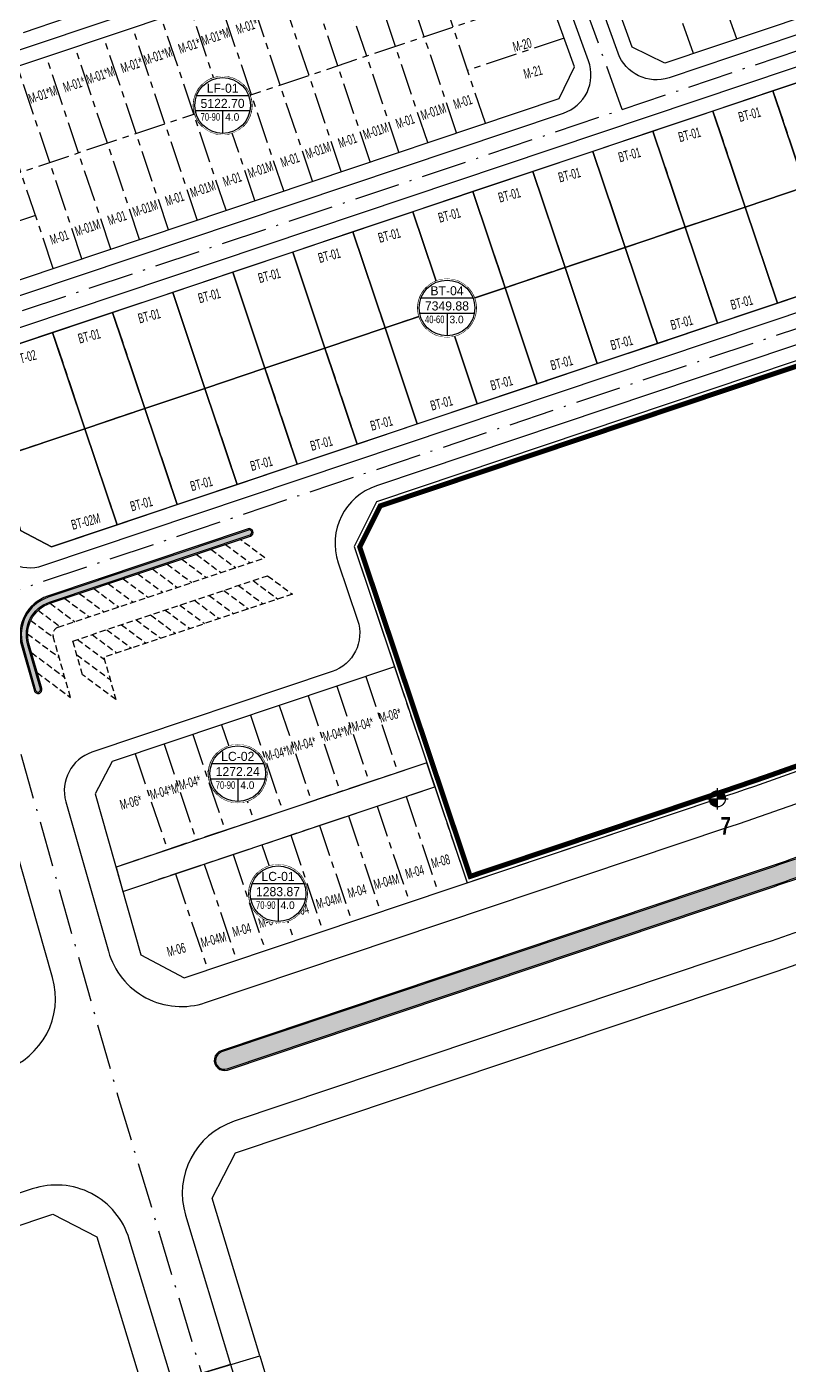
# Model space of a CAD drawing. Header units: metres. Extents: x 567571 to 569693, y 2064864 to 2067384.
# Drawn here: x 568510.7 to 568661.2, y 2065938.8 to 2066203.1 of the extents above; entities that cross this region are included whole.
import ezdxf
from ezdxf.enums import TextEntityAlignment as Align

# ---------------------------------------------------------------- set-up
doc = ezdxf.new("R2010")
doc.units = ezdxf.units.M
for name, pattern in [('ACAD_ISO10W100', [18.5, 12, -3, 0.5, -3]), ('CENTER', [2, 1.25, -0.25, 0.25, -0.25]), ('DOT', [0.25, 0, -0.25]), ('HIDDEN', [0.375, 0.25, -0.125])]:
    doc.linetypes.add(name, pattern=pattern)
doc.layers.add('boDnv', color=54, linetype='CONTINUOUS', lineweight=25)
for name, color, linetype in [('BoThamCo', 94, 'CONTINUOUS'), ('ChiaLo', 128, 'CENTER'), ('datoHonHop', 42, 'CONTINUOUS'), ('ghi_chu', 7, 'CONTINUOUS'), ('hacth sdd', 8, 'CONTINUOUS'), ('LogDg', 7, 'CONTINUOUS'), ('LogDg phu', 7, 'CONTINUOUS'), ('loKBT', 42, 'CONTINUOUS'), ('QH', 7, 'CONTINUOUS'), ('TimDg', 222, 'CONTINUOUS'), ('ViaHeS', 32, 'CONTINUOUS'), ('ViaHeSphu', 32, 'CONTINUOUS')]:
    doc.layers.add(name, color=color, linetype=linetype)
doc.styles.add('ARIALB', font='', dxfattribs={"width": 0.75})
doc.styles.add('avh', font='')
doc.styles.add('kieuchuDim', font='arial.ttf', dxfattribs={"width": 0.75})
doc.styles.add('rms', font='romans.shx', dxfattribs={"width": 0.7, "bigfont": 'vns.shx'})
doc.styles.get('ARIALB').set_extended_font_data('.VnArialH', bold=True)
doc.styles.get('avh').set_extended_font_data('.VnAvantH')
doc.linetypes.add('ADL', pattern='A,0.125,-0.15,["++",rms,S=0.5,R=0,X=0,Y=-0.2245],-1.35,1.125', length=2.75)

# ---------------------------------------------------------------- blocks, each defined once
blk = doc.blocks.new('moc')
at = {"layer": 'QH', "linetype": 'Continuous'}
h = blk.add_hatch(color=7, dxfattribs=at)
h.paths.add_polyline_path([(3e-16, -1.164153e-10), (0.5291999999550173, -1.164153e-10, 0.4142135623730951), (3e-16, 0.5291999998386017)])
h.paths.add_polyline_path([(-0.5291999999550168, -1.164153e-10, 0.4142135623730951), (3e-16, -0.5292000000714328), (3e-16, -1.164153e-10)])
for p, q in [((3e-16, 0.7055999998236075), (3e-16, -0.7056000000564381)), ((-0.7055999999400226, -1.164153e-10), (0.7055999999400236, -1.164153e-10))]:
    blk.add_line(p, q, dxfattribs=at)
blk.add_circle((3e-16, -1.164153e-10), 0.5291999999550172, dxfattribs=at)
blk = doc.blocks.new('sl')
at = {"layer": 'ghi_chu', "color": 158}
blk.add_circle((0, 0), 5.75, dxfattribs=at)
at = {"color": 158, "linetype": 'DOT'}
blk.add_wipeout([(3.5208595475486404e-16, 5.75), (0.969923385692005, 5.667605193191193), (1.8644182452907085, 5.439342295409173), (2.4721268485312047, 5.19144381119272), (3.1309317900050124, 4.822837974298537), (3.790308711290825, 4.323894063585842), (4.429387843055263, 3.666472874002242), (4.910778165943334, 2.9911131380966225), (5.203892177182513, 2.4458140175120917), (5.532139964477323, 1.5677778584457833), (5.698465156793055, 0.7681112268516266), (5.75, 0), (5.686371084061578, -0.8530438994262575), (5.496098205030802, -1.689794224353129), (5.2327386792073485, -2.383473497886502), (4.825305600030205, -3.127127414467971), (4.383189926834117, -3.721578437343479), (3.929815285478843, -4.197505428467821), (2.9936814231296998, -4.909212924370681), (2.4199680402585857, -5.2159615301617235), (1.5354575353235314, -5.541197538187769), (0.6268165904409351, -5.715732758093926), (-1.056257864264592e-15, -5.75), (-0.8583477087645206, -5.685572900848136), (-1.5940806531006373, -5.524618255717788), (-2.40903986994229, -5.221017803554057), (-3.139398486746215, -4.817330914667954), (-3.7183236567631495, -4.385951343044689), (-4.311791834998167, -3.8040703426255327), (-4.851567804086016, -3.086225824912363), (-5.211174131927694, -2.43026010269017), (-5.5241386364638405, -1.5957419356297642), (-5.686254877874253, -0.853818167908873), (-5.75, 0), (-5.6611914826744, 1.0066831658942323), (-5.488230834533672, 1.7151741331053927), (-5.1200356553748625, 2.616817702418359), (-4.43866223175213, 3.6552397448617775), (-3.5478669059890633, 4.52494645464315), (-2.7209342178740763, 5.0654730264805465), (-1.720506428404943, 5.486561548895381), (-0.804793078194819, 5.693400398820522)], dxfattribs=at).dxf.layer = 'ghi_chu'
at = {"layer": 'ghi_chu', "color": 32}
for points in [[(-5.123475383035839, 2), (5.123475383035839, 2)], [(-5.408326913253404, -1), (5.408326913253404, -1)], [(0, -1), (0, -5.5)]]:
    blk.add_lwpolyline(points, dxfattribs=at)
at = {"layer": 'ghi_chu'}
blk.add_circle((0, 0), 5.5, dxfattribs=at)
at = {"layer": 'ghi_chu', "style": 'avh'}
for tag, height, p in [('SOLO', 1.25, (0, 2.505939941853285)), ('DT', 1.5, (-0.01470196363516152, -0.4940600581467152))]:
    blk.add_attdef(tag, text='', height=height, dxfattribs=at).set_placement(p, align=Align.CENTER)
blk.add_attdef('MD', text='', height=1.25, dxfattribs=at).set_placement((-0.5015280463267118, -2.996534363832325), align=Align.RIGHT)
blk.add_attdef('TC', (0.5, -3.020000000018626), '', height=1.25, dxfattribs=at)

msp = doc.modelspace()

# ---------------------------------------------------------------- hatches: boundary and pattern name
at = {"layer": 'hacth sdd'}
h = msp.add_hatch(dxfattribs=at)
h.set_pattern_fill('CROSS', color=64, scale=0.05, style=0)
h.set_pattern_definition([(0, (568509.6369455474, 2066071.722147019), (0.3175, 0.3175), [0.15875, -0.4762500000000001]), (90, (568509.7163205474, 2066071.642772019), (-0.3175, 0.3175), [0.15875, -0.4762500000000001])])
edge = h.paths.add_edge_path()
edge.add_arc((568517.3448232812, 2066083.10775291), 7.750000000162574, 108.5514997310788, 195.847635484185)
edge.add_line((568509.8893907969, 2066080.991381848), (568512.4184256666, 2066072.082240604))
edge.add_arc((568512.8994213109, 2066072.218780672), 0.5000000000263506, 195.8476354566438, 285.8476354731199)
edge.add_arc((568512.8994213106, 2066072.218780672), 0.5000000002337133, 285.8476354915003, 375.8476354786671)
edge.add_line((568513.380416955, 2066072.355320741), (568510.8513820854, 2066081.264461985))
edge.add_arc((568517.3448232809, 2066083.10775291), 6.749999999734002, 108.55149973139831, 195.8476354869036, ccw=False)
edge.add_line((568515.1972640762, 2066089.507009856), (568554.7653288923, 2066102.785858092))
edge.add_arc((568554.6062504327, 2066103.259877125), 0.4999999998644963, 288.5514997353313, 378.5514997479784)
edge.add_arc((568554.6062504324, 2066103.259877126), 0.4999999999741136, 18.55149968890169, 108.5514997141958)
edge.add_line((568554.447171973, 2066103.733896159), (568514.8791071571, 2066090.455047922))
h = msp.add_hatch(dxfattribs=at)
h.set_pattern_fill('CROSS', color=64, scale=0.05, style=0)
h.set_pattern_definition([(0, (568124.4922125977, 2065856.434559209), (0.3175, 0.3175), [0.15875, -0.4762500000000001]), (90, (568124.5715875977, 2065856.355184209), (-0.3175, 0.3175), [0.15875, -0.4762500000000001])])
edge = h.paths.add_edge_path()
edge.add_arc((568334.5707710563, 2066981.646747391), 1001.749977559623, 288.5514997303863, 290.8483634146396)
edge.add_arc((568690.4363756607, 2066047.109442745), 1.750128716312406, 291.9124055931766, 470.8465015597218)
edge.add_arc((568334.570771031, 2066981.646747403), 998.2500224610912, 288.5514997306879, 290.84650131188505, ccw=False)
edge.add_line((568652.1709227872, 2066035.267726636), (568549.1332983773, 2066000.688805896))
edge.add_arc((568549.6900658461, 2065999.029760554), 1.749977559413634, 108.5514997238324, 288.551499727446)
edge.add_line((568550.246833315, 2065997.370715213), (568653.2844577391, 2066031.94963596))

# ---------------------------------------------------------------- linework, layer by layer
at = {"layer": 'boDnv', "color": 10, "linetype": 'ADL', "ltscale": 0.25, "const_width": 1}
msp.add_lwpolyline([(568688.2669428533, 2066076.491167562, -0.1211184604726642), (568698.3742903052, 2066099.169168158, 0.2573061228744039), (568701.2354879401, 2066117.285594417), (568692.5005114014, 2066141.436403353), (568686.7934339921, 2066144.193114376), (568580.4449308461, 2066108.503078991), (568576.4047386512, 2066100.381433944), (568598.2257811662, 2066035.359497609), (568646.6827088054, 2066051.621404556, 0.00797451352465688), (568676.1842839185, 2066062.04835253, 0.2651941131169515)], format="xyb", close=True, dxfattribs=at)
at = {"layer": 'BoThamCo'}
for points in [[(568514.8791071571, 2066090.455047922, 0.4004581229580766), (568509.8893907969, 2066080.991381848), (568512.4184256666, 2066072.082240604, 0.41421356243522), (568513.0359613793, 2066071.737785028, 0.4142135623651709), (568513.380416955, 2066072.355320741), (568510.8513820854, 2066081.264461985, -0.4004581229621962), (568515.1972640762, 2066089.507009856), (568554.7653288923, 2066102.785858092, 0.4142135624363085), (568555.0802694656, 2066103.418955585, 0.4142135626198518), (568554.447171973, 2066103.733896159)], [(568653.2844577391, 2066031.94963596, 0.01002229398740908), (568691.0895038643, 2066045.485751249, 0.9907412272363626), (568689.813565134, 2066048.745003069, -0.01001416821461539), (568652.1709227872, 2066035.267726636), (568549.1332983773, 2066000.688805896, 1), (568550.246833315, 2065997.370715213)]]:
    msp.add_lwpolyline(points, format="xyb", close=True, dxfattribs=at)
at = {"layer": 'ChiaLo', "ltscale": 5}
for points in [[(568650.8621529585, 2066200.697400691), (568604.9977833716, 2066327.505025418)], [(568601.2116274501, 2066184.03492816), (568588.4853506809, 2066221.956450804)], [(568595.5233990536, 2066182.125986645), (568582.7971222844, 2066220.047509288)], [(568584.1469422608, 2066178.308103614), (568571.4206654916, 2066216.229626258)], [(568589.8351706573, 2066180.21704513), (568577.1088938881, 2066218.138567773)], [(568642.3275014522, 2066197.833213558), (568635.7739140923, 2066215.952831336)], [(568578.4587138643, 2066176.399162099), (568565.7324370951, 2066214.320684742)], [(568567.0822570714, 2066172.581279068), (568554.3559803022, 2066210.502801712)], [(568572.7704854679, 2066174.490220584), (568560.0442086987, 2066212.411743227)], [(568613.7124538799, 2066209.326343434), (568491.1154136283, 2066168.183378792)], [(568561.3940286749, 2066170.672337553), (568548.6677519059, 2066208.593860196)], [(568555.7058002786, 2066168.763396038), (568542.9795235094, 2066206.684918681)], [(568544.3293434856, 2066164.945513007), (568531.6030667165, 2066202.86703565)], [(568550.0175718821, 2066166.854454522), (568537.2912951129, 2066204.775977166)], [(568538.6411150893, 2066163.036571492), (568525.9148383201, 2066200.958094135)], [(568616.7743760551, 2066200.860619787), (568597.7119013385, 2066194.463346887)], [(568532.9528866927, 2066161.127629976), (568520.2266099236, 2066199.04915262)], [(568521.5764298999, 2066157.309746946), (568508.8501531307, 2066195.231269589)], [(568527.2646582964, 2066159.218688461), (568514.5383815272, 2066197.140211104)], [(568515.8882015034, 2066155.40080543), (568503.1619247344, 2066193.322328074)], [(568657.9900177738, 2066190.431757529), (568670.7162945429, 2066152.510234886)], [(568646.1395419477, 2066186.454796039), (568658.8658187168, 2066148.533273396)], [(568634.2890661217, 2066182.477834549), (568647.0153428909, 2066144.556311905)], [(568680.7148795957, 2066176.961910242), (568505.3314074848, 2066118.104078298)], [(568622.4385902957, 2066178.500873059), (568635.1648670648, 2066140.579350415)], [(568610.5881144697, 2066174.523911568), (568623.3143912387, 2066136.602388925)], [(568598.7376386436, 2066170.546950078), (568611.4639154127, 2066132.625427434)], [(568512.3884753919, 2066165.829224157), (568493.5758741035, 2066159.515807552)], [(568586.8871628176, 2066166.569988588), (568599.6134395866, 2066128.648465944)], [(568575.0366869916, 2066162.593027097), (568587.7629637605, 2066124.671504454)], [(568563.1862111655, 2066158.616065607), (568575.9124879346, 2066120.694542963)], [(568551.3357353394, 2066154.639104117), (568564.0620121085, 2066116.717581473)], [(568539.4852595134, 2066150.662142626), (568552.2115362824, 2066112.740619983)], [(568527.6347836874, 2066146.685181136), (568540.3610604565, 2066108.763658492)], [(568515.7843078614, 2066142.708219646), (568528.5105846304, 2066104.786697002)], [(568583.2788386547, 2066076.755015597), (568589.6419770392, 2066057.794254276), (568528.2957052533, 2066037.206746732)], [(568577.5906102582, 2066074.846074082), (568583.9537486426, 2066055.88531276)], [(568566.2141534651, 2066071.028191051), (568572.5772918495, 2066052.06742973)], [(568571.9023818617, 2066072.937132567), (568578.2655202461, 2066053.976371245)], [(568560.5259250685, 2066069.119249536), (568566.889063453, 2066050.158488214)], [(568549.1494682755, 2066065.301366505), (568555.5126066599, 2066046.340605184)], [(568554.837696672, 2066067.210308021), (568561.2008350564, 2066048.249546699)], [(568543.4612398789, 2066063.39242499), (568549.8243782633, 2066044.431663668)], [(568537.7730114823, 2066061.483483475), (568544.1361498667, 2066042.522722153)], [(568532.0847830857, 2066059.574541959), (568538.4479214702, 2066040.613780638)], [(568529.6626277395, 2066032.391429377), (568591.2327616353, 2066053.054063945), (568597.5959000195, 2066034.093302624)], [(568585.5445332387, 2066051.14512243), (568591.9076716229, 2066032.184361109)], [(568574.1680764456, 2066047.327239399), (568580.5312148299, 2066028.366478078)], [(568579.8563048422, 2066049.236180915), (568586.2194432265, 2066030.275419593)], [(568568.479848049, 2066045.418297884), (568574.8429864333, 2066026.457536563)], [(568557.103391256, 2066041.600414853), (568563.4665296403, 2066022.639653532)], [(568562.7916196525, 2066043.509356369), (568569.1547580368, 2066024.548595047)], [(568551.4151628595, 2066039.691473338), (568557.7783012437, 2066020.730712017)], [(568545.7269344629, 2066037.782531823), (568552.0900728471, 2066018.821770502)], [(568540.0387060663, 2066035.873590307), (568546.4018444505, 2066016.912828986)]]:
    msp.add_lwpolyline(points, dxfattribs=at)
at = {"layer": 'datoHonHop', "linetype": 'ByBlock'}
msp.add_lwpolyline([(568689.2511070574, 2066076.313908375, -0.12111846047304), (568699.1640824429, 2066098.555793575, 0.2573061228759878), (568702.175869427, 2066117.625715953), (568693.3023216755, 2066142.159652064), (568686.8615236664, 2066145.270774902), (568579.7340837023, 2066109.319332146), (568575.3249156743, 2066100.455967249), (568597.5959000194, 2066034.093302624), (568647.0008657246, 2066050.67336649, 0.007974513524648615), (568676.532513799, 2066061.110943361, 0.2651941131166931)], format="xyb", close=True, dxfattribs=at)
at = {"layer": 'LogDg'}
for points in [[(568589.8716964537, 2066325.224346841), (568620.9042855251, 2066336.448357524, -0.4142135623706253), (568631.1483097064, 2066331.646277915), (568673.7534399913, 2066213.849927045, -0.4210431921595205), (568668.7756434499, 2066203.54465023), (568637.4819212601, 2066193.042630745, -0.4074167562561199), (568627.413614011, 2066197.905962988), (568585.069616845, 2066314.980322659, -0.4142135623727668)], [(568489.4184401783, 2066152.189808669, 0.4281041090841263), (568499.6596258382, 2066146.790145237), (568616.6194397995, 2066186.04128442, 0.4210431921534849), (568621.5972363409, 2066196.346561235), (568611.3908290914, 2066224.565640058, 0.4074167562554098), (568601.3225218423, 2066229.428972301), (568486.3675802129, 2066190.850658426, 0.4004581229593852), (568481.2169052603, 2066181.081712801)], [(568500.5835740702, 2066140.771357932, 0.4004581229564052), (568495.4328991178, 2066131.002412307), (568503.6344340354, 2066102.110508176, 0.4281041090812208), (568513.8756196954, 2066096.710844744), (568686.4667493491, 2066154.631580272, 0.4210431921498599), (568691.4445458906, 2066164.936857087), (568681.2381386415, 2066193.155935908, 0.4074167562720389), (568671.1698313924, 2066198.019268152)], [(568394.1360394299, 2065959.484288737), (568506.1220922248, 2065997.066258099, 0.400458122952699), (568515.7796077605, 2066015.383031146), (568507.2144059739, 2066045.556040389, 0.4281041090850075), (568496.9732203138, 2066050.955703821), (568376.9555585356, 2066010.678365927, 0.4142135623730329), (568371.9165093607, 2066000.548806044), (568384.0064795474, 2065964.523337912, 0.414213562378492)], [(568653.3639969687, 2066031.712626443, 0.0100228539561194), (568691.1805750399, 2066045.252918529, 0.9913355252568584), (568689.7245987455, 2066048.978637359, -0.0100141682146343), (568652.0913835572, 2066035.504736152), (568549.0537591474, 2066000.925815412, 1), (568550.3263725449, 2065997.133705697)]]:
    msp.add_lwpolyline(points, format="xyb", close=True, dxfattribs=at)
for points in [[(568570.947911104, 2066075.781246765), (568523.5478718395, 2066059.874026366, 0.4004581229564052), (568518.397196887, 2066050.105080741), (568526.7818401682, 2066020.568132806, 0.4281041090838681), (568545.9840632811, 2066010.443763871), (568648.9098072425, 2066044.985138083, 0.0088857336748133), (568681.9951039938, 2066056.74657283, 0.2781171583656008), (568694.8026102774, 2066072.947538063, -0.1470471271748128), (568705.3296741073, 2066096.620718333, 0.2707039578255943), (568708.9756114397, 2066116.466273038), (568698.9292445427, 2066144.242865952, 0.4074167562538942), (568688.8609372937, 2066149.106198194), (568579.7276510106, 2066112.481603264, 0.4142135623730065), (568572.1690772482, 2066097.287263441), (568575.9869602788, 2066085.910806647, -0.4142135623704104), (568570.947911104, 2066075.781246765)], [(568514.7995679273, 2066090.692057439, 0.4004581229584932), (568509.6488929748, 2066080.923111813), (568512.1779278446, 2066072.013970569, 0.4142135624058962), (568513.1042314136, 2066071.497287206, 0.4142135624714987), (568513.620914777, 2066072.423590775), (568511.0918799074, 2066081.332732019, -0.4004581229584932), (568515.276803306, 2066089.270000339), (568554.8448681221, 2066102.548848576, 0.4142135624054205), (568555.3172789821, 2066103.498494815, 0.4142135625564191), (568554.3676327432, 2066103.970905675), (568514.7995679271, 2066090.692057439)], [(568692.1496235041, 2066034.926389057, -0.0093448861816334), (568656.5214373517, 2066022.224125869), (568551.6126737584, 2065987.017260008, 0.4052568048599447), (568542.0247695784, 2065968.46275419), (568550.9234320417, 2065938.977518794), (568539.4352256664, 2065935.510370933), (568530.9089376159, 2065963.76176391, 0.4232274080272537), (568511.7763258592, 2065973.648400074), (568425.4033475313, 2065944.66205272, 0.4065199173239304), (568420.2998972234, 2065934.733115661)]]:
    msp.add_lwpolyline(points, format="xyb", dxfattribs=at)
at = {"layer": 'LogDg phu', "linetype": 'HIDDEN', "ltscale": 50}
msp.add_lwpolyline([(568550.9234320418, 2065938.977518794), (568560.6110324579, 2065906.878180284, 0.413849960157935), (568570.5717578548, 2065901.527944029), (568732.7976017772, 2065950.268126035, 0.02285835805678075), (568750.3880987656, 2065956.442582029), (568757.2036671414, 2065959.190792813, 0.4026196749975853), (568761.7444730678, 2065969.304890942), (568755.6413334693, 2065986.365974527)], format="xyb", dxfattribs=at)
at = {"layer": 'loKBT'}
for points in [[(568675.6112157741, 2066191.072722022), (568669.1704177649, 2066194.18384486), (568657.990017774, 2066190.43175753), (568664.3531561585, 2066171.470996208), (568680.7148795957, 2066176.961910241)], [(568657.9900177738, 2066190.43175753), (568646.1395419479, 2066186.454796039), (568652.5026803325, 2066167.494034717), (568664.3531561586, 2066171.470996207)], [(568646.139541948, 2066186.454796039), (568634.2890661218, 2066182.477834549), (568640.6522045066, 2066163.517073227), (568652.5026803325, 2066167.494034717)], [(568634.2890661218, 2066182.477834549), (568622.4385902958, 2066178.500873059), (568628.8017286806, 2066159.540111737), (568640.6522045064, 2066163.517073227)], [(568622.4385902958, 2066178.500873059), (568610.5881144699, 2066174.523911568), (568616.9512528542, 2066155.563150246), (568628.8017286805, 2066159.540111736)], [(568610.5881144698, 2066174.523911569), (568598.7376386436, 2066170.546950078), (568605.1007770284, 2066151.586188756), (568616.9512528541, 2066155.563150247)], [(568664.3531561586, 2066171.470996207), (568652.5026803323, 2066167.494034717), (568658.8658187169, 2066148.533273396), (568670.7162945429, 2066152.510234886)], [(568598.7376386437, 2066170.546950078), (568586.8871628174, 2066166.569988588), (568593.2503012024, 2066147.609227265), (568605.1007770285, 2066151.586188756)], [(568586.8871628175, 2066166.569988587), (568575.0366869918, 2066162.593027097), (568581.3998253762, 2066143.632265776), (568593.2503012023, 2066147.609227266)], [(568652.5026803323, 2066167.494034717), (568640.6522045063, 2066163.517073227), (568647.0153428909, 2066144.556311905), (568658.8658187168, 2066148.533273396)], [(568640.6522045063, 2066163.517073227), (568628.8017286801, 2066159.540111737), (568635.1648670649, 2066140.579350415), (568647.0153428908, 2066144.556311905)], [(568575.0366869917, 2066162.593027097), (568563.1862111653, 2066158.616065607), (568569.5493495495, 2066139.655304285), (568581.3998253762, 2066143.632265775)], [(568563.1862111654, 2066158.616065607), (568551.3357353394, 2066154.639104117), (568557.698873724, 2066135.678342795), (568569.5493495499, 2066139.655304284)], [(568628.8017286804, 2066159.540111737), (568616.9512528542, 2066155.563150246), (568623.3143912387, 2066136.602388925), (568635.1648670649, 2066140.579350415)], [(568616.9512528542, 2066155.563150247), (568605.1007770279, 2066151.586188756), (568611.4639154127, 2066132.625427434), (568623.3143912387, 2066136.602388924)], [(568551.3357353396, 2066154.639104116), (568539.485259513, 2066150.662142626), (568545.8483978978, 2066131.701381305), (568557.6988737237, 2066135.678342795)], [(568539.4852595133, 2066150.662142626), (568527.6347836872, 2066146.685181136), (568533.9979220718, 2066127.724419814), (568545.8483978978, 2066131.701381305)], [(568605.100777028, 2066151.586188755), (568593.2503012025, 2066147.609227265), (568599.6134395866, 2066128.648465944), (568611.4639154127, 2066132.625427434)], [(568593.2503012023, 2066147.609227266), (568581.3998253759, 2066143.632265776), (568587.7629637609, 2066124.671504454), (568599.6134395867, 2066128.648465944)], [(568527.6347836873, 2066146.685181136), (568515.7843078611, 2066142.708219646), (568522.1474462458, 2066123.747458324), (568533.9979220718, 2066127.724419814)], [(568515.7843078612, 2066142.708219646), (568504.6039078706, 2066138.956132315), (568501.2291182255, 2066132.555391277), (568505.3314074846, 2066118.104078299), (568522.1474462457, 2066123.747458324)], [(568581.3998253761, 2066143.632265775), (568569.5493495496, 2066139.655304285), (568575.9124879347, 2066120.694542964), (568587.7629637608, 2066124.671504454)], [(568569.54934955, 2066139.655304284), (568557.6988737239, 2066135.678342795), (568564.0620121085, 2066116.717581473), (568575.9124879345, 2066120.694542964)], [(568557.6988737237, 2066135.678342796), (568545.848397898, 2066131.701381305), (568552.2115362827, 2066112.740619983), (568564.0620121085, 2066116.717581473)], [(568545.8483978981, 2066131.701381305), (568533.9979220722, 2066127.724419815), (568540.3610604564, 2066108.763658492), (568552.2115362826, 2066112.740619983)], [(568533.9979220721, 2066127.724419814), (568522.1474462459, 2066123.747458324), (568528.5105846304, 2066104.786697002), (568540.3610604564, 2066108.763658493)], [(568522.1474462459, 2066123.747458324), (568505.3314074848, 2066118.104078299), (568509.4336967441, 2066103.652765319), (568515.5392877597, 2066100.433593474), (568528.5105846302, 2066104.786697003)]]:
    msp.add_lwpolyline(points, close=True, dxfattribs=at)
at = {"layer": 'TimDg', "linetype": 'ACAD_ISO10W100', "ltscale": 0.75}
for points in [[(568628.2477745013, 2066186.779266544), (568540.9818977979, 2066428.055417163)], [(568414.7791073031, 2066393.153463831), (568528.6621022664, 2065991.972879244)], [(568610.5566686001, 2066235.692336501), (568472.618280332, 2066189.400890805)], [(568706.6297355595, 2066158.233749528), (568355.3916476357, 2066040.359972129)], [(568528.6621022664, 2065991.972879244), (568677.7450399704, 2065497.994651638)]]:
    msp.add_lwpolyline(points, dxfattribs=at)
msp.add_lwpolyline([(568338.8474878361, 2066089.657951565), (568682.1622560618, 2066204.872701785, 0.05082929117719046), (568687.7039373681, 2066207.383150169), (568920.2160115128, 2066342.657879992)], format="xyb", dxfattribs=at)
at = {"layer": 'ViaHeS'}
for points in [[(568636.6364510525, 2066195.923324992), (568630.1956530432, 2066199.03444783), (568587.8907613121, 2066316.000687268), (568590.892061068, 2066322.403202382), (568619.103505675, 2066332.606848455), (568625.5060207883, 2066329.605548699), (568668.1274375162, 2066211.76416842), (568665.0878548645, 2066205.471476389)], [(568608.6087900578, 2066223.437155214), (568602.1679920488, 2066226.548278052), (568490.3879140138, 2066189.035432809), (568487.0131243689, 2066182.634691771), (568495.2177028876, 2066153.732065813), (568501.3232939035, 2066150.512893967), (568615.7765350499, 2066188.922839623), (568618.8161177016, 2066195.215531654)], [(568515.5392877602, 2066100.433593474), (568509.4336967441, 2066103.652765319), (568501.2291182254, 2066132.555391277), (568504.6039078704, 2066138.956132315), (568669.1704177649, 2066194.18384486), (568675.611215774, 2066191.072722022), (568685.818543417, 2066162.851098462), (568682.7789607656, 2066156.558406432)], [(568591.2327616354, 2066053.054063945), (568589.6419770392, 2066057.794254276), (568528.2957052531, 2066037.206746732), (568529.6626277395, 2066032.391429376)]]:
    msp.add_lwpolyline(points, close=True, dxfattribs=at)
msp.add_lwpolyline([(568583.2788386546, 2066076.755015597), (568527.5682056388, 2066058.058800749), (568524.1934159938, 2066051.658059711), (568533.2187567244, 2066019.864098975), (568541.7665841467, 2066015.357258391), (568647.0008657245, 2066050.67336649, 0.0079744876823236), (568676.5324186499, 2066061.110908015, 0.2651954711245032), (568689.2511070573, 2066076.313908375, -0.12111846047304), (568699.1640824428, 2066098.555793574, 0.2573061228759879), (568702.175869427, 2066117.625715953), (568693.3023216755, 2066142.159652065), (568686.8615236663, 2066145.270774903), (568579.7340837021, 2066109.319332146), (568575.324915674, 2066100.45596725), (568583.2788386546, 2066076.755015597)], format="xyb", close=True, dxfattribs=at)
at = {"layer": 'ViaHeS', "linetype": 'HIDDEN', "ltscale": 5}
msp.add_lwpolyline([(568512.7209939667, 2066075.593780994), (568519.3090270708, 2066070.695473607), (568515.9018363487, 2066082.698132704, -0.4004581229512287), (568516.8675879021, 2066084.529810009), (568557.6940904498, 2066098.230983768), (568552.80668789, 2066101.8648453)], format="xyb", dxfattribs=at)
for points in [[(568547.0328594925, 2066099.927176844), (568551.9202620522, 2066096.293315313)], [(568549.9197736911, 2066100.896011072), (568554.8071762511, 2066097.262149541)], [(568538.3721168961, 2066097.020674161), (568543.2595194561, 2066093.38681263)], [(568541.2590310948, 2066097.989508389), (568546.1464336547, 2066094.355646858)], [(568544.1459452936, 2066098.958342616), (568549.0333478535, 2066095.324481085)], [(568521.6788037611, 2066075.164108644), (568519.7897816703, 2066081.818649007), (568558.2283580428, 2066094.718446469), (568563.1157606026, 2066091.084584938), (568525.9021776434, 2066078.595889249), (568528.2668368651, 2066070.265801257), (568521.6788037613, 2066075.164108644)], [(568532.5982884986, 2066095.083005706), (568537.4856910584, 2066091.449144174)], [(568535.4852026973, 2066096.051839933), (568540.3726052573, 2066092.417978402)], [(568523.9375459022, 2066092.176503023), (568528.8249484622, 2066088.542641491)], [(568526.8244601011, 2066093.14533725), (568531.711862661, 2066089.511475719)], [(568529.7113742998, 2066094.114171478), (568534.5987768597, 2066090.480309947)], [(568549.5676154466, 2066091.811943786), (568554.4550180065, 2066088.178082254)], [(568552.4545296454, 2066092.780778013), (568557.3419322053, 2066089.146916482)], [(568555.3414438441, 2066093.749612241), (568560.2288464039, 2066090.11575071)], [(568515.276803306, 2066089.270000339), (568520.1642058658, 2066085.636138808)], [(568518.1637175047, 2066090.238834567), (568523.0511200646, 2066086.604973036)], [(568521.0506317036, 2066091.207668795), (568525.9380342633, 2066087.573807264)], [(568543.7937870494, 2066089.87427533), (568548.6811896091, 2066086.240413799)], [(568546.6807012479, 2066090.843109558), (568551.5681038079, 2066087.209248027)], [(568512.942696156, 2066087.890145279), (568517.277291667, 2066084.667304581)], [(568535.1330444529, 2066086.967772647), (568540.0204470127, 2066083.333911116)], [(568538.0199586516, 2066087.936606875), (568542.9073612115, 2066084.302745344)], [(568540.9068728504, 2066088.905441103), (568545.7942754102, 2066085.271579571)], [(568511.4632282134, 2066085.874852377), (568515.9462573474, 2066082.541648919)], [(568526.4723018566, 2066084.061269964), (568531.3597044165, 2066080.427408433)], [(568529.3592160554, 2066085.030104192), (568534.2466186151, 2066081.396242661)], [(568532.2461302542, 2066085.998938419), (568537.133532814, 2066082.365076888)], [(568510.801818745, 2066083.251319988), (568517.0671805885, 2066078.592923815)], [(568520.6984734591, 2066082.123601509), (568526.0249903832, 2066078.163251464)], [(568523.585387658, 2066083.092435736), (568528.4727902176, 2066079.458574205)], [(568511.6000707255, 2066079.542506098), (568518.1881038296, 2066074.644198711)], [(568520.55788052, 2066079.112833748), (568527.1459136241, 2066074.21452636)]]:
    msp.add_lwpolyline(points, dxfattribs=at)
at = {"layer": 'ViaHeS', "elevation": 3.0256135e-09}
msp.add_lwpolyline([(568214.1187129316, 2065867.427107141), (568256.2704883855, 2065881.57303598), (568261.4520257334, 2065878.183337386), (568261.8534158311, 2065873.65375736, 0.109850843434408), (568272.4879811112, 2065840.132940536), (568282.8656496156, 2065846.158220315, -0.1098508434386373), (568273.8065754881, 2065874.712990202), (568273.138495988, 2065882.252088888), (568277.4797893891, 2065888.69077324), (568402.2321603616, 2065930.557056289), (568408.4377460235, 2065927.367399846), (568421.6263040091, 2065884.3434305), (568438.8358917409, 2065889.618853693), (568425.5083521727, 2065933.096211452), (568428.7831471715, 2065939.467437087), (568515.8471871772, 2065968.685701347), (568524.5059565589, 2065964.211346063), (568533.6911224796, 2065933.776797002), (568556.6675352321, 2065940.711092725), (568547.2695803677, 2065971.850706409), (568551.883343911, 2065980.779258562), (568658.4545075635, 2066016.544017721, 0.00854505725447), (568691.2455476184, 2066028.175689964, -0.2491929108017262)], format="xyb", dxfattribs=at)
at = {"layer": 'ViaHeSphu', "linetype": 'HIDDEN', "ltscale": 50}
msp.add_lwpolyline([(568556.6675352323, 2065940.711092725), (568566.0654900968, 2065909.571479041), (568572.2986776406, 2065906.223427102), (568731.6466412038, 2065954.098960117, 0.02285835805667258), (568748.8922264865, 2065960.152348346), (568752.7790801475, 2065961.719626753), (568755.732184609, 2065968.297311155), (568749.2139170447, 2065986.51886843)], format="xyb", dxfattribs=at)

# ---------------------------------------------------------------- block references
at = {"layer": 'QH', "xscale": 3, "yscale": 3, "zscale": 3}
msp.add_blockref('moc', (568647.0008657249, 2066050.67336649), dxfattribs=at)

# ---------------------------------------------------------------- texts
at = {"layer": 'ghi_chu', "lineweight": -2, "style": 'kieuchuDim', "width": 0.6}
for s, rotation, p in [('M-01*M', 18.50169473282251, (568545.5660964428, 2066199.358166769)), ('M-01*', 18.31993866596832, (568552.3636231262, 2066201.562879641)), ('M-01*', 18.31993866596832, (568540.9871663334, 2066197.74499661)), ('M-20', 14.67550473596832, (568606.927012829, 2066198.127265603)), ('M-01*M', 18.50169473282251, (568534.1896396504, 2066195.540283737)), ('M-01*M', 18.50169473282251, (568522.8131828572, 2066191.722400707)), ('M-01*', 18.31993866596832, (568529.610709541, 2066193.927113578)), ('M-21', 14.67550473596832, (568609.058135982, 2066192.764770944)), ('M-01*', 18.31993866596832, (568518.2342527478, 2066190.109230549)), ('M-01*M', 18.50169473282251, (568511.4367260644, 2066187.904517676)), ('M-01', 18.31993866596832, (568595.2820898142, 2066186.766928641)), ('M-01M', 18.50169473282251, (568588.8373065833, 2066184.620986395)), ('BT-01', 14.67550473596832, (568651.4607356691, 2066184.28045672)), ('M-01M', 18.50169473282251, (568577.4608497904, 2066180.803103364)), ('M-01', 18.31993866596832, (568583.9056330214, 2066182.94904561)), ('M-01', 18.31993866596832, (568572.5291762284, 2066179.131162579)), ('BT-01', 14.67550473596832, (568639.610259842, 2066180.303495232)), ('M-01M', 18.50169473282251, (568566.0843929972, 2066176.985220334)), ('BT-01', 14.67550473596832, (568627.7597840169, 2066176.32653374)), ('M-01M', 18.50169473282251, (568554.7079362044, 2066173.167337304)), ('M-01', 18.31993866596832, (568561.1527194353, 2066175.31327955)), ('M-01', 18.31993866596832, (568549.7762626425, 2066171.495396519)), ('BT-01', 14.67550473596832, (568615.9093081898, 2066172.349572252)), ('M-01M', 18.50169473282251, (568543.331479412, 2066169.349454272)), ('BT-01', 14.67550473596832, (568604.0588323636, 2066168.37261076)), ('M-01M', 18.50169473282251, (568531.9550226189, 2066165.531571242)), ('M-01', 18.31993866596832, (568538.3998058501, 2066167.677513487)), ('M-01', 18.31993866596832, (568527.023349057, 2066163.859630457)), ('BT-01', 14.67550473596832, (568592.2083565384, 2066164.395649269)), ('M-01', 18.31993866596832, (568515.6468922641, 2066160.041747426)), ('M-01M', 18.50169473282251, (568520.578565826, 2066161.713688211)), ('BT-01', 14.67550473596832, (568580.3578807113, 2066160.418687781)), ('BT-01', 14.67550473596832, (568568.5074048851, 2066156.441726289)), ('BT-01', 14.67550473596832, (568556.6569290597, 2066152.464764799)), ('BT-01', 14.67550473596832, (568544.8064532336, 2066148.487803309)), ('BT-01', 14.67550473596832, (568649.9068416097, 2066147.184726633)), ('BT-01', 14.67550473596832, (568532.9559774077, 2066144.510841818)), ('BT-01', 14.67550473596832, (568638.0563657837, 2066143.207765143)), ('BT-01', 14.67550473596832, (568521.1055015814, 2066140.533880329)), ('BT-01', 14.67550473596832, (568626.2058899582, 2066139.23080365)), ('BT-02', 14.67550473596832, (568508.462215392, 2066136.333110296)), ('BT-01', 14.67550473596832, (568614.3554141322, 2066135.25384216)), ('BT-01', 14.67550473596832, (568602.5049383062, 2066131.276880669)), ('BT-01', 14.67550473596832, (568590.654462479, 2066127.299919181)), ('BT-01', 14.67550473596832, (568578.8039866531, 2066123.32295769)), ('BT-01', 14.67550473596832, (568566.953510827, 2066119.3459962)), ('BT-01', 14.67550473596832, (568555.1030350012, 2066115.369034709)), ('BT-01', 14.67550473596832, (568543.2525591752, 2066111.392073219)), ('BT-01', 14.67550473596832, (568531.4020833492, 2066107.415111729)), ('BT-02M', 14.67550473596832, (568519.7568800153, 2066103.754851892)), ('M-08*', 14.67550473596832, (568580.5546248878, 2066065.671795527)), ('M-04*M', 14.67550473596832, (568569.4149094436, 2066061.932969493)), ('M-04*', 14.67550473596832, (568575.113663612, 2066063.84545892)), ('M-04*', 14.67550473596832, (568563.737206819, 2066060.027575889)), ('M-04*M', 14.67550473596832, (568558.0384526504, 2066058.115086463)), ('M-04*M', 14.67550473596832, (568546.6619958574, 2066054.297203432)), ('M-04*', 14.67550473596832, (568552.3607500258, 2066056.209692859)), ('M-04*', 14.67550473596832, (568540.9842932328, 2066052.391809828)), ('M-04*M', 14.67550473596832, (568535.2855390644, 2066050.479320401)), ('M-06*', 14.67550473596832, (568529.3605740069, 2066048.49130792)), ('M-08', 14.67550473596832, (568590.8219079435, 2066036.949774511)), ('M-04', 14.67550473596832, (568585.6984220836, 2066034.855151666)), ('M-04', 14.67550473596832, (568574.3219652905, 2066031.037268636)), ('M-04M', 14.67550473596832, (568579.4649081463, 2066032.754019739)), ('M-04M', 14.67550473596832, (568568.0884513533, 2066028.936136709)), ('M-04M', 14.67550473596832, (568556.7119945602, 2066025.118253678)), ('M-04', 14.67550473596832, (568562.9455084974, 2066027.219385605)), ('M-04', 14.67550473596832, (568551.5690517044, 2066023.401502574)), ('M-04M', 14.67550473596832, (568545.3355377673, 2066021.300370647)), ('M-06', 14.67550473596832, (568538.643155474, 2066019.488160844))]:
    msp.add_text(s, height=1.944, rotation=rotation, dxfattribs=at).set_placement(p)
at = {"layer": 'QH', "style": 'ARIALB', "width": 0.75}
msp.add_text('7', height=3.5, dxfattribs=at).set_placement((568647.6237837274, 2066043.603750371, -2.251251635694603))

# ---------------------------------------------------------------- next in the draw order: block references
at = {"layer": 'ghi_chu'}
ref = msp.add_blockref('sl', (568549.34867656, 2066187.554115452), dxfattribs=at)
ref.add_attrib('DT', '5122.70', dxfattribs={"height": 1.8, "style": 'avh'}).set_placement((568549.3339745963, 2066187.060055394), align=Align.CENTER)
ref.add_attrib('MD', '70-90', dxfattribs={"height": 1.5, "style": 'avh', "width": 0.75}).set_placement((568548.8471485137, 2066184.557581088), align=Align.RIGHT)
ref.add_attrib('TC', '4.0', (568549.84867656, 2066184.534115452), dxfattribs={"height": 1.5, "style": 'avh'})
ref.add_attrib('SOLO', 'Lf-01', dxfattribs={"height": 1.8, "style": 'avh'}).set_placement((568549.34867656, 2066190.060055394), align=Align.CENTER)
ref = msp.add_blockref('sl', (568593.6383500769, 2066147.574830523), dxfattribs=at)
ref.add_attrib('DT', '7349.88', dxfattribs={"height": 1.8, "style": 'avh'}).set_placement((568593.6236481132, 2066147.080770465), align=Align.CENTER)
ref.add_attrib('MD', '40-60', dxfattribs={"height": 1.5, "style": 'avh', "width": 0.75}).set_placement((568593.1368220305, 2066144.578296159), align=Align.RIGHT)
ref.add_attrib('TC', '3.0', (568594.1383500769, 2066144.554830523), dxfattribs={"height": 1.5, "style": 'avh'})
ref.add_attrib('SOLO', 'Bt-04', dxfattribs={"height": 1.8, "style": 'avh'}).set_placement((568593.6383500769, 2066150.080770465), align=Align.CENTER)
ref = msp.add_blockref('sl', (568552.3310374675, 2066055.642581233), dxfattribs=at)
ref.add_attrib('DT', '1272.24', dxfattribs={"height": 1.8, "style": 'avh'}).set_placement((568552.3163355038, 2066055.148521175), align=Align.CENTER)
ref.add_attrib('MD', '70-90', dxfattribs={"height": 1.5, "style": 'avh', "width": 0.75}).set_placement((568551.8295094211, 2066052.646046869), align=Align.RIGHT)
ref.add_attrib('TC', '4.0', (568552.8310374675, 2066052.622581233), dxfattribs={"height": 1.5, "style": 'avh'})
ref.add_attrib('SOLO', 'Lc-02', dxfattribs={"height": 1.8, "style": 'avh'}).set_placement((568552.3310374675, 2066058.148521175), align=Align.CENTER)
ref = msp.add_blockref('sl', (568560.2849604478, 2066031.941629581), dxfattribs=at)
ref.add_attrib('DT', '1283.87', dxfattribs={"height": 1.8, "style": 'avh'}).set_placement((568560.2702584842, 2066031.447569523), align=Align.CENTER)
ref.add_attrib('MD', '70-90', dxfattribs={"height": 1.5, "style": 'avh', "width": 0.75}).set_placement((568559.7834324015, 2066028.945095217), align=Align.RIGHT)
ref.add_attrib('TC', '4.0', (568560.7849604478, 2066028.921629581), dxfattribs={"height": 1.5, "style": 'avh'})
ref.add_attrib('SOLO', 'Lc-01', dxfattribs={"height": 1.8, "style": 'avh'}).set_placement((568560.2849604478, 2066034.447569523), align=Align.CENTER)

doc.saveas('drawing.dxf')
